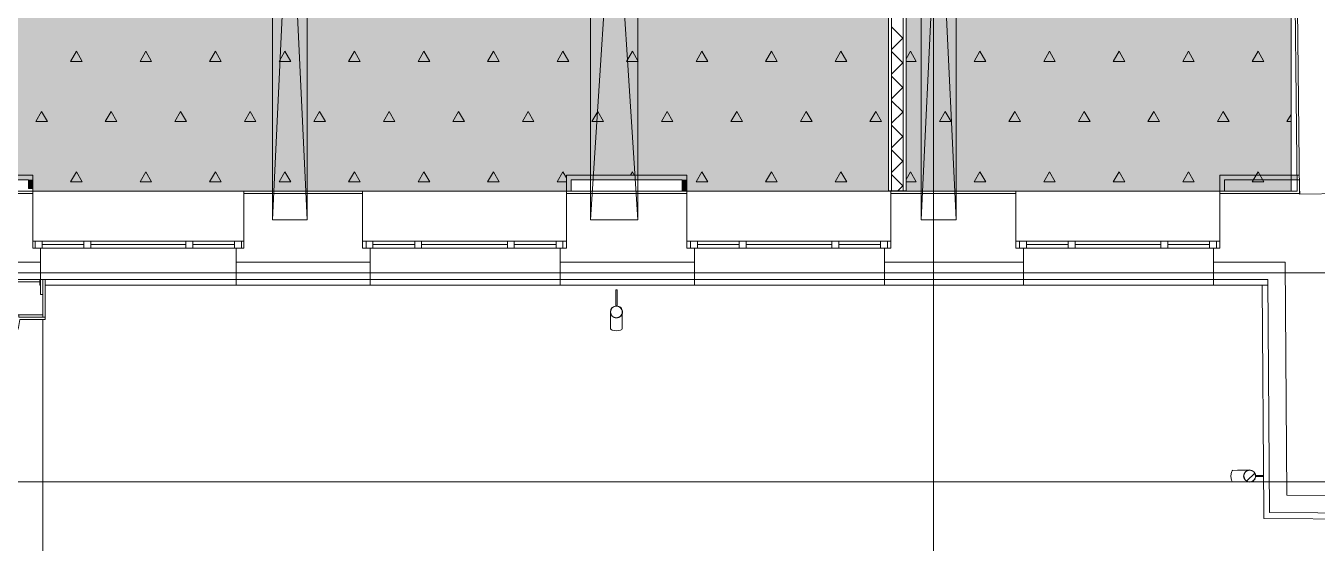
# Model space of a CAD drawing. Header units: millimetres. Extents: x -13069 to 207500, y -71366 to 56785.
# Drawn here: x 149590 to 160737, y 1443 to 5903 of the extents above; entities that cross this region are included whole.
import ezdxf

# ---------------------------------------------------------------- set-up
doc = ezdxf.new("R2010")
doc.units = ezdxf.units.MM
doc.layers.add('PDF _Подложка без мебели', color=7, linetype='Continuous')
doc.layers.add('PDF _Потолки', color=7, linetype='Continuous', lineweight=5, true_color=0x535353)
doc.layers.add('PDF _Ригели', color=7, linetype='Continuous', true_color=0x959595)

msp = doc.modelspace()

# ---------------------------------------------------------------- hatches: boundary and pattern name
at = {"layer": 'PDF _Потолки', "true_color": 0xcccccc, "transparency": 33554559}
for points in [[(149020.921, 10303.543), (150601.023, 10303.543), (150601.023, 10248.541), (157038.322, 10248.541), (157038.322, 4617.541), (157038.322, 4476.641), (155297.221, 4476.641), (155297.221, 4616.644), (154257.121, 4616.644), (154257.121, 4476.641), (149652.122, 4476.641), (149652.122, 4616.644), (149020.921, 4616.644)], [(157188.322, 4476.641), (157188.322, 10283.541), (160148.521, 10283.541), (160148.521, 9298.043), (160512.321, 9298.043), (160512.321, 4476.641)]]:
    msp.add_hatch(color=254, dxfattribs=at).paths.add_polyline_path(points)

# ---------------------------------------------------------------- linework, layer by layer
at = {"layer": 'PDF _Подложка без мебели', "lineweight": 18}
for points in [[(157426.622, -7031.659, -0.414190219), (157826.622, -7431.659, -0.4141845), (157426.622, -7831.659, -0.4141845), (157026.622, -7431.659, -0.414190219), (157426.622, -7031.659), (157426.622, 22991.241)], [(107330.522, 3773.339, -0.414186), (106930.522, 3373.339, -0.414279097), (106530.522, 3773.339, -0.414284722), (106930.522, 4173.339, -0.414191625), (107330.522, 3773.339), (169026.622, 3773.339)], [(148689.524, 3410.144, 0.414224513), (149115.025, 2984.643), (149184.623, 2990.344), (149252.525, 3007.44), (149316.52, 3035.443), (149375.224, 3073.443), (149426.823, 3120.642), (149470.024, 3175.64), (149503.624, 3236.944), (149526.719, 3302.941), (149538.725, 3371.844), (149757.225, 3371.844), (149757.225, 3391.845)], [(107330.522, 1973.339, -0.414186), (106930.522, 1573.339, -0.414279097), (106530.522, 1973.339, -0.414284722), (106930.522, 2373.339, -0.414191625), (107330.522, 1973.339), (169345.121, 1973.339)], [(160102.421, 2021.643, 0.412646035), (160154.423, 1970.043, 0.414662115), (160206.419, 2022.442, 0.411959962), (160154.423, 2074.041, 0.413952747), (160102.421, 2021.643)], [(160204.423, 2022.344, 0.412193558), (160154.423, 2072.039, 0.4140015), (160104.423, 2021.643, 0.412662788), (160154.423, 1972.039, 0.41473369), (160204.423, 2022.344)]]:
    msp.add_lwpolyline(points, format="xyb", dxfattribs=at)
for points in [[(159083.219, 10813.543), (159083.219, 11016.143), (160918.821, 11016.143), (160918.821, 10582.342), (160953.819, 10582.342), (160953.819, 11076.141), (159023.222, 11076.141), (159023.222, 10848.541), (158916.02, 10848.541), (158916.02, 10783.541), (160515.922, 10783.541), (160521.22, 10303.543), (160586.021, 4456.64), (159897.221, 4456.64), (159897.221, 4046.643), (159897.221, 3986.645), (159807.225, 3986.645), (159897.221, 3986.645), (159897.221, 4046.643), (159807.225, 4046.643), (159807.225, 3986.645)], [(159043.223, 10813.543), (160516.221, 10813.543), (160516.221, 10783.541), (160515.922, 10783.541), (160513.822, 10968.743), (160893.821, 10972.943), (160966.02, 4456.64), (160586.021, 4452.343), (160586.021, 4456.64), (160586.521, 4456.64), (160586.521, 4476.641), (160585.82, 4476.641)], [(158903.019, 10743.542), (158903.019, 10303.543), (158916.02, 10303.543), (158916.02, 10283.541), (160501.42, 10283.541), (160511.32, 9386.041), (160236.521, 9386.041), (160236.521, 10271.542), (160148.521, 10271.542), (160148.521, 9298.043), (160512.321, 9298.043), (160565.824, 4476.641), (159897.221, 4476.641), (158137.223, 4476.641)], [(157038.322, 10283.541), (157038.322, 4481.842), (157188.322, 4481.842), (157188.322, 10283.541)], [(157063.322, 10283.541), (157063.322, 4481.842)], [(157163.322, 10283.541), (157163.322, 4481.842)], [(157163.322, 5794.244), (157063.322, 5894.244)], [(157063.322, 5699.243), (157163.322, 5799.243)], [(157163.322, 5582.141), (157063.322, 5682.141)], [(157063.322, 5487.139), (157163.322, 5587.139)], [(157163.322, 5369.94), (157063.322, 5469.94)], [(157063.322, 5274.945), (157163.322, 5374.945)], [(157163.322, 5157.842), (157063.322, 5257.842)], [(157063.322, 5062.841), (157163.322, 5162.841)], [(157163.322, 4945.739), (157063.322, 5045.739)], [(157063.322, 4850.744), (157163.322, 4950.744)], [(157163.322, 4733.642), (157063.322, 4833.642)], [(157063.322, 4638.543), (157163.322, 4738.543)], [(148672.221, 4456.64), (148672.221, 4576.641), (149612.12, 4576.641), (149612.12, 4501.641), (149652.122, 4501.641)], [(152497.123, 4046.643), (152497.123, 3986.645), (152587.12, 3986.645), (152497.123, 3986.645), (152497.123, 4046.643), (152497.123, 4456.64), (152497.123, 4476.641), (151472.123, 4476.641), (149652.122, 4476.641), (149652.122, 4501.641), (149652.122, 4616.644), (149111.021, 4616.644), (149086.021, 4616.644)], [(152497.123, 4476.641), (154257.121, 4476.641), (154297.123, 4476.641), (154297.123, 4576.641), (155257.225, 4576.641), (155257.225, 4476.641)], [(155297.221, 4456.64), (155297.221, 4616.644), (154257.121, 4616.644), (154257.121, 4456.64)], [(157163.322, 4521.441), (157063.322, 4621.441)], [(160584.22, 4616.644), (159897.221, 4616.644), (159897.221, 4456.64)], [(159937.223, 4476.641), (159937.223, 4576.641), (160584.721, 4576.641)], [(149652.122, 4456.64), (149652.122, 4476.641), (148966.52, 4476.641), (148966.52, 4456.64)], [(151472.123, 4476.641), (151472.123, 4456.64), (151472.221, 4456.64)], [(154297.123, 4476.641), (155297.221, 4476.641), (157057.225, 4476.641)], [(157038.322, 4476.641), (157038.322, 4481.842)], [(158137.223, 4456.64), (158137.223, 4476.641), (157057.225, 4476.641), (157057.225, 4456.64)], [(157118.62, 4481.842), (157163.322, 4526.44)], [(157188.322, 4481.842), (157188.322, 4476.641)], [(148542.222, 3986.645), (148632.225, 3986.645), (148542.222, 3986.645), (148542.222, 4046.643), (148632.225, 4046.643), (148632.225, 3986.645), (148632.225, 4046.643), (148632.225, 4456.64), (149652.122, 4456.64), (149652.122, 4046.643), (149732.121, 4046.643), (149652.122, 4046.643), (149652.122, 3986.645), (149652.122, 4046.643)], [(152497.123, 4456.64), (151472.123, 4456.64), (151472.123, 4046.643), (151392.124, 4046.643), (151032.121, 4046.643), (150972.123, 4046.643), (150152.122, 4046.643), (150092.124, 4046.643), (149732.121, 4046.643), (149732.121, 3986.645), (150092.124, 3986.645), (150092.124, 4046.643), (150152.122, 4046.643), (150152.122, 3986.645), (150092.124, 3986.645), (150152.122, 3986.645), (150972.123, 3986.645), (150972.123, 4046.643), (151032.121, 4046.643), (151032.121, 3986.645), (150972.123, 3986.645), (151032.121, 3986.645), (151392.124, 3986.645), (151472.123, 3986.645), (151392.124, 3986.645), (151392.124, 4046.643), (151472.123, 4046.643), (151472.123, 3986.645), (151472.123, 4046.643)], [(155297.221, 4046.643), (155297.221, 3986.645), (155387.223, 3986.645), (155297.221, 3986.645), (155297.221, 4046.643), (155297.221, 4456.64), (154257.121, 4456.64), (154257.121, 4046.643), (154167.124, 4046.643), (153807.121, 4046.643), (153747.123, 4046.643), (153007.121, 4046.643), (152947.123, 4046.643), (153007.121, 4046.643), (153007.121, 3986.645), (153747.123, 3986.645), (153747.123, 4046.643), (153807.121, 4046.643), (153807.121, 3986.645), (153747.123, 3986.645), (153807.121, 3986.645), (154167.124, 3986.645), (154257.121, 3986.645), (154167.124, 3986.645), (154167.124, 4046.643), (154257.121, 4046.643), (154257.121, 3986.645), (154257.121, 4046.643)], [(158137.223, 4046.643), (158137.223, 3986.645), (158227.22, 3986.645), (158137.223, 3986.645), (158137.223, 4046.643), (158137.223, 4456.64), (157057.225, 4456.64), (157057.225, 4046.643), (156967.222, 4046.643), (156607.225, 4046.643), (156547.221, 4046.643), (155807.225, 4046.643), (155747.221, 4046.643), (155807.225, 4046.643), (155807.225, 3986.645), (156547.221, 3986.645), (156547.221, 4046.643), (156607.225, 4046.643), (156607.225, 3986.645), (156547.221, 3986.645), (156607.225, 3986.645), (156967.222, 3986.645), (157057.225, 3986.645), (156967.222, 3986.645), (156967.222, 4046.643), (157057.225, 4046.643), (157057.225, 3986.645), (157057.225, 4046.643)], [(149672.123, 4046.643), (149672.123, 3986.645)], [(150092.124, 4016.644), (149732.121, 4016.644)], [(150972.123, 4016.644), (150152.122, 4016.644)], [(151392.124, 4016.644), (151032.121, 4016.644)], [(151452.122, 4046.643), (151452.122, 3986.645)], [(152527.122, 4046.643), (152527.122, 3986.645)], [(152947.123, 4016.644), (152587.12, 4016.644)], [(153747.123, 4016.644), (153007.121, 4016.644)], [(154167.124, 4016.644), (153807.121, 4016.644)], [(154227.122, 4046.643), (154227.122, 3986.645)], [(155327.22, 4046.643), (155327.22, 3986.645)], [(155747.221, 4016.644), (155387.223, 4016.644)], [(156547.221, 4016.644), (155807.225, 4016.644)], [(156967.222, 4016.644), (156607.225, 4016.644)], [(157027.22, 4046.643), (157027.22, 3986.645)], [(158167.222, 4046.643), (158167.222, 3986.645)], [(158587.223, 4016.644), (158227.22, 4016.644)], [(158587.223, 4046.643), (158647.221, 4046.643)], [(159897.221, 4046.643), (159807.225, 4046.643), (159447.221, 4046.643), (159387.223, 4046.643), (158647.221, 4046.643), (158587.223, 4046.643)], [(158647.221, 4046.643), (158647.221, 3986.645)], [(159387.223, 4016.644), (158647.221, 4016.644)], [(159807.225, 4016.644), (159447.221, 4016.644)], [(159867.222, 4046.643), (159867.222, 3986.645)], [(149717.124, 3866.644), (148577.22, 3866.644), (148577.22, 3986.645)], [(149717.124, 3696.643), (149717.124, 3716.644), (149737.223, 3716.644), (149737.223, 3716.845), (149717.124, 3716.845), (149717.124, 3716.644), (148683.622, 3716.644), (148683.622, 3716.845), (149717.124, 3716.845), (149717.124, 3866.644), (149717.124, 3986.645)], [(149652.122, 3986.645), (149732.121, 3986.645)], [(149652.122, 3986.645), (149732.121, 3986.645)], [(149757.225, 3666.644), (151407.121, 3666.644), (152562.12, 3666.644), (152562.12, 3866.644), (152562.12, 3986.645)], [(152562.12, 3866.644), (151407.121, 3866.644), (151407.121, 3986.645)], [(154202.122, 3986.645), (154202.122, 3866.644), (155362.223, 3866.644), (155362.223, 3986.645)], [(157002.22, 3986.645), (157002.22, 3866.644), (158202.22, 3866.644), (158202.22, 3986.645)], [(159387.223, 3986.645), (158647.221, 3986.645)], [(159387.223, 3986.645), (159447.221, 3986.645)], [(159807.225, 3986.645), (159447.221, 3986.645)], [(159842.222, 3986.645), (159842.222, 3866.644), (160460.52, 3866.644), (160475.724, 1855.841), (163674.223, 1833.441), (163675.022, 1953.442)], [(151407.121, 3866.644), (151407.121, 3666.644)], [(152562.12, 3666.644), (154202.122, 3666.644), (155362.223, 3666.644), (155362.223, 3866.644)], [(154202.122, 3866.644), (154202.122, 3666.644)], [(155362.223, 3666.644), (157002.22, 3666.644), (158202.22, 3666.644), (158202.22, 3866.644)], [(157002.22, 3866.644), (157002.22, 3666.644)], [(159842.222, 3866.644), (159842.222, 3666.644)], [(157002.22, 3716.644), (155362.223, 3716.644), (154203.123, 3716.644), (154202.122, 3716.644), (152562.12, 3716.644), (151408.122, 3716.644), (151407.121, 3716.644), (149757.225, 3716.644), (149757.225, 3391.845), (149530.424, 3391.845), (149530.424, 3411.84)], [(149711.619, 3716.644), (149711.619, 3666.644), (149717.124, 3666.644)], [(149757.225, 3716.644), (149737.223, 3716.644), (149737.223, 3586.645)], [(158202.22, 3716.644), (157003.221, 3716.644), (157002.22, 3716.644), (158202.22, 3716.644), (159842.222, 3716.644), (160311.619, 3716.644), (160326.823, 1706.939), (163672.123, 1683.544), (163673.124, 1683.441)], [(158202.22, 3666.644), (159842.222, 3666.644), (160311.619, 3666.644), (160311.619, 3716.644), (159843.223, 3716.644), (159842.222, 3716.644)], [(154693.425, 3487.445), (154693.425, 3626.641), (154683.421, 3626.641), (154683.421, 3487.445)], [(160312.022, 3666.644), (160262.022, 3666.241), (160276.823, 1707.244), (160276.42, 1657.244), (163672.819, 1633.441), (165087.724, 1623.541)], [(149737.223, 3411.84), (149737.223, 3391.845)], [(149737.62, 643.139), (149737.62, 3371.844)], [(154638.42, 3290.441), (154638.42, 3332.94), (154638.42, 3338.641), (154638.42, 3344.244), (154638.42, 3349.743), (154638.42, 3355.145), (154638.42, 3360.345), (154638.42, 3365.545), (154638.42, 3370.544), (154638.42, 3375.445), (154638.42, 3380.242), (154638.42, 3384.844), (154638.42, 3389.343), (154638.42, 3393.64), (154638.42, 3397.741), (154638.42, 3401.641), (154638.42, 3405.444), (154638.42, 3408.941), (154638.42, 3412.341), (154638.42, 3415.545), (154638.42, 3418.444), (154638.42, 3421.24), (154638.42, 3423.541)], [(154738.42, 3423.541), (154738.42, 3422.344), (154738.42, 3419.641), (154738.42, 3416.741), (154738.42, 3413.745), (154738.42, 3410.443), (154738.42, 3406.939), (154738.42, 3403.24), (154738.42, 3399.34), (154738.42, 3395.342), (154738.42, 3391.143), (154738.42, 3386.743), (154738.42, 3382.141), (154738.42, 3377.441), (154738.42, 3372.644), (154738.42, 3367.645), (154738.42, 3362.542), (154738.42, 3357.342), (154738.42, 3351.94), (154738.42, 3346.545), (154738.42, 3340.942), (154738.42, 3335.345), (154738.42, 3332.94), (154738.42, 3290.441)], [(160007.92, 2070.941), (160050.419, 2071.24), (160056.12, 2071.24), (160061.619, 2071.343), (160067.124, 2071.343), (160072.52, 2071.343), (160077.824, 2071.441), (160083.024, 2071.441), (160088.023, 2071.545), (160092.924, 2071.545), (160097.721, 2071.545), (160102.323, 2071.643), (160106.724, 2071.643), (160111.021, 2071.643), (160115.123, 2071.74), (160119.12, 2071.74), (160122.819, 2071.74), (160126.42, 2071.844), (160129.82, 2071.844), (160132.92, 2071.844), (160135.923, 2071.844), (160138.725, 2071.844), (160141.02, 2071.942)], [(160197.819, 2045.843), (160131.12, 1979.144)], [(160274.424, 2027.941), (160205.223, 2027.343)], [(160205.32, 2017.34), (160274.424, 2017.944)], [(160141.819, 1971.942), (160140.519, 1971.942), (160137.822, 1971.844), (160135.02, 1971.844), (160131.919, 1971.844), (160128.624, 1971.844), (160125.12, 1971.74), (160121.421, 1971.74), (160117.619, 1971.74), (160113.523, 1971.74), (160109.324, 1971.643), (160104.924, 1971.643), (160100.419, 1971.643), (160095.719, 1971.545), (160090.824, 1971.545), (160085.82, 1971.441), (160080.723, 1971.441), (160075.523, 1971.441), (160070.121, 1971.343), (160064.72, 1971.343), (160059.123, 1971.24), (160053.52, 1971.24), (160051.121, 1971.24), (160008.622, 1970.941)]]:
    msp.add_lwpolyline(points, dxfattribs=at)
for points in [[(152587.12, 3986.645), (152587.12, 4046.643), (152497.123, 4046.643), (152587.12, 4046.643), (152947.123, 4046.643), (152947.123, 3986.645), (153007.121, 3986.645), (152947.123, 3986.645)], [(155387.223, 3986.645), (155387.223, 4046.643), (155297.221, 4046.643), (155387.223, 4046.643), (155747.221, 4046.643), (155747.221, 3986.645), (155807.225, 3986.645), (155747.221, 3986.645)], [(158227.22, 3986.645), (158227.22, 4046.643), (158137.223, 4046.643), (158227.22, 4046.643), (158587.223, 4046.643), (158587.223, 3986.645), (158647.221, 3986.645), (158587.223, 3986.645)], [(159387.223, 3986.645), (159387.223, 4046.643), (159447.221, 4046.643), (159447.221, 3986.645)], [(148683.622, 3696.643), (149717.124, 3696.643), (149717.124, 3586.645), (149737.223, 3586.645), (149737.223, 3411.84), (149513.92, 3411.84), (148716.124, 3411.84), (148683.622, 3411.84)]]:
    msp.add_lwpolyline(points, close=True, dxfattribs=at)
for points in [[(154740.422, 3436.645, 0.414681376), (154688.42, 3488.641, 0.413957316), (154636.424, 3436.645, 0.414681452), (154688.42, 3384.643, 0.415405095)], [(154638.42, 3436.645, 0.414779464), (154688.42, 3386.645, 0.41555775), (154738.42, 3436.645, 0.414780215), (154688.42, 3486.645, 0.4140015)]]:
    msp.add_lwpolyline(points, format="xyb", close=True, dxfattribs=at)
for points in [[(154688.42, 3275.042), (154660.82, 3275.042), (154638.42, 3281.939), (154638.42, 3290.441)], [(154738.42, 3290.441), (154738.42, 3281.939), (154716.124, 3275.042), (154688.42, 3275.042)], [(159993.141, 2021.021), (159992.931, 2048.724), (159999.66, 2071.072), (160008.259, 2071.137)], [(160009.015, 1971.14), (160000.416, 1971.075), (159993.35, 1993.422), (159993.141, 2021.021)], [(160102.421, 2021.643), (160102.421, 2021.74), (160102.421, 2021.844), (160102.421, 2022.039)], [(160104.423, 2021.643), (160104.423, 2021.74), (160104.423, 2021.844), (160104.423, 2022.039)], [(160204.423, 2022.344), (160204.423, 2022.241), (160204.423, 2022.143), (160204.423, 2022.039)], [(160206.419, 2022.442), (160206.419, 2022.241), (160206.419, 2022.143), (160206.419, 2022.039)]]:
    msp.add_open_spline(points, degree=3, dxfattribs=at)
at = {"layer": 'PDF _Подложка без мебели', "lineweight": 0, "transparency": 33554559}
for points in [[(148996.025, 4616.644), (149652.122, 4616.644), (148996.025, 4576.641), (149652.122, 4576.641)], [(149652.122, 4501.641), (149612.12, 4501.641), (149652.122, 4576.641), (149612.12, 4576.641)], [(154297.221, 4476.641), (154257.121, 4476.641), (154297.221, 4616.644), (154257.121, 4616.644)], [(154297.221, 4616.644), (155297.221, 4616.644), (154297.221, 4576.641), (155297.221, 4576.641)], [(155257.225, 4476.641), (155257.225, 4576.641), (155297.221, 4476.641), (155297.221, 4576.641)], [(159897.221, 4476.641), (159897.221, 4616.644), (159937.223, 4476.641), (159937.223, 4616.644)], [(159937.223, 4576.641), (159937.223, 4616.644), (160564.72, 4576.641), (160564.219, 4616.644)]]:
    msp.add_solid(points, dxfattribs=at)
at = {"layer": 'PDF _Потолки', "color": 7, "lineweight": 13}
for points in [[(149020.921, 10303.543), (149020.921, 4616.644), (149652.122, 4616.644), (149652.122, 4476.641), (154257.121, 4476.641), (154257.121, 4616.644), (155297.221, 4616.644), (155297.221, 4476.641), (157038.322, 4476.641), (157038.322, 4617.645), (157038.322, 10248.541), (150601.023, 10248.541), (150601.023, 10303.543)], [(157188.322, 4476.641), (160512.321, 4476.641), (160512.321, 9298.043), (160148.521, 9298.043), (160148.521, 10283.541), (157188.322, 10283.541)], [(150076.622, 5596.844), (149976.622, 5596.844), (150026.622, 5683.441)], [(150676.622, 5596.844), (150576.622, 5596.844), (150626.622, 5683.441)], [(151276.622, 5596.844), (151176.622, 5596.844), (151226.622, 5683.441)], [(151876.622, 5596.844), (151776.622, 5596.844), (151826.622, 5683.441)], [(152476.622, 5596.844), (152376.622, 5596.844), (152426.622, 5683.441)], [(153076.622, 5596.844), (152976.622, 5596.844), (153026.622, 5683.441)], [(153676.622, 5596.844), (153576.622, 5596.844), (153626.622, 5683.441)], [(154276.622, 5596.844), (154176.622, 5596.844), (154226.622, 5683.441)], [(154876.622, 5596.844), (154776.622, 5596.844), (154826.622, 5683.441)], [(155476.622, 5596.844), (155376.622, 5596.844), (155426.622, 5683.441)], [(156076.622, 5596.844), (155976.622, 5596.844), (156026.622, 5683.441)], [(156676.622, 5596.844), (156576.622, 5596.844), (156626.622, 5683.441)], [(157876.622, 5596.844), (157776.622, 5596.844), (157826.622, 5683.441)], [(158476.622, 5596.844), (158376.622, 5596.844), (158426.622, 5683.441)], [(159076.622, 5596.844), (158976.622, 5596.844), (159026.622, 5683.441)], [(159676.622, 5596.844), (159576.622, 5596.844), (159626.622, 5683.441)], [(160276.622, 5596.844), (160176.622, 5596.844), (160226.622, 5683.441)], [(149776.622, 5077.239), (149676.622, 5077.239), (149726.622, 5163.842)], [(150376.622, 5077.239), (150276.622, 5077.239), (150326.622, 5163.842)], [(150976.622, 5077.239), (150876.622, 5077.239), (150926.622, 5163.842)], [(151576.622, 5077.239), (151476.622, 5077.239), (151526.622, 5163.842)], [(152176.622, 5077.239), (152076.622, 5077.239), (152126.622, 5163.842)], [(152776.622, 5077.239), (152676.622, 5077.239), (152726.622, 5163.842)], [(153376.622, 5077.239), (153276.622, 5077.239), (153326.622, 5163.842)], [(153976.622, 5077.239), (153876.622, 5077.239), (153926.622, 5163.842)], [(154576.622, 5077.239), (154476.622, 5077.239), (154526.622, 5163.842)], [(155176.622, 5077.239), (155076.622, 5077.239), (155126.622, 5163.842)], [(155776.622, 5077.239), (155676.622, 5077.239), (155726.622, 5163.842)], [(156376.622, 5077.239), (156276.622, 5077.239), (156326.622, 5163.842)], [(156976.622, 5077.239), (156876.622, 5077.239), (156926.622, 5163.842)], [(157576.622, 5077.239), (157476.622, 5077.239), (157526.622, 5163.842)], [(158176.622, 5077.239), (158076.622, 5077.239), (158126.622, 5163.842)], [(158776.622, 5077.239), (158676.622, 5077.239), (158726.622, 5163.842)], [(159376.622, 5077.239), (159276.622, 5077.239), (159326.622, 5163.842)], [(159976.622, 5077.239), (159876.622, 5077.239), (159926.622, 5163.842)], [(150076.622, 4557.641), (149976.622, 4557.641), (150026.622, 4644.244)], [(150676.622, 4557.641), (150576.622, 4557.641), (150626.622, 4644.244)], [(151276.622, 4557.641), (151176.622, 4557.641), (151226.622, 4644.244)], [(151876.622, 4557.641), (151776.622, 4557.641), (151826.622, 4644.244)], [(152476.622, 4557.641), (152376.622, 4557.641), (152426.622, 4644.244)], [(153076.622, 4557.641), (152976.622, 4557.641), (153026.622, 4644.244)], [(153676.622, 4557.641), (153576.622, 4557.641), (153626.622, 4644.244)], [(155476.622, 4557.641), (155376.622, 4557.641), (155426.622, 4644.244)], [(156076.622, 4557.641), (155976.622, 4557.641), (156026.622, 4644.244)], [(156676.622, 4557.641), (156576.622, 4557.641), (156626.622, 4644.244)], [(157876.622, 4557.641), (157776.622, 4557.641), (157826.622, 4644.244)], [(158476.622, 4557.641), (158376.622, 4557.641), (158426.622, 4644.244)], [(159076.622, 4557.641), (158976.622, 4557.641), (159026.622, 4644.244)], [(159676.622, 4557.641), (159576.622, 4557.641), (159626.622, 4644.244)], [(160276.622, 4557.641), (160176.622, 4557.641), (160226.622, 4644.244)]]:
    msp.add_lwpolyline(points, close=True, dxfattribs=at)
for points in [[(157188.322, 5617.144), (157226.622, 5683.441), (157276.622, 5596.844), (157188.322, 5596.844)], [(160512.321, 5077.239), (160476.622, 5077.239), (160512.321, 5139.141)], [(154257.121, 4557.641), (154176.622, 4557.641), (154226.622, 4644.244), (154257.121, 4591.241)], [(154842.521, 4616.644), (154826.622, 4644.244), (154810.722, 4616.644)], [(157188.322, 4577.844), (157226.622, 4644.244), (157276.622, 4557.641), (157188.322, 4557.641)]]:
    msp.add_lwpolyline(points, dxfattribs=at)
at = {"layer": 'PDF _Ригели', "color": 7, "lineweight": 18}
for points in [[(157426.622, -2015.058), (157426.622, 22954.141)], [(108736.521, 3773.339), (161247.02, 3773.339)], [(108736.521, 1973.339), (169279.319, 1973.339)]]:
    msp.add_lwpolyline(points, dxfattribs=at)
at = {"layer": 'PDF _Ригели', "lineweight": 18}
for points in [[(151719.621, 10543.542), (152019.621, 10543.542), (152019.621, 4231.842), (151719.621, 4231.842)], [(154464.622, 10543.542), (154874.62, 10543.542), (154874.62, 4231.842), (154464.622, 4231.842)], [(157319.621, 10543.542), (157619.621, 10543.542), (157619.621, 4231.842), (157319.621, 4231.842)]]:
    msp.add_lwpolyline(points, close=True, dxfattribs=at)
for points in [[(152019.621, 10543.542), (151719.621, 4231.842)], [(151719.621, 10543.542), (152019.621, 4231.842)], [(154874.62, 10543.542), (154464.622, 4231.842)], [(154464.622, 10543.542), (154874.62, 4231.842)], [(157619.621, 10543.542), (157319.621, 4231.842)], [(157319.621, 10543.542), (157619.621, 4231.842)]]:
    msp.add_lwpolyline(points, dxfattribs=at)

doc.saveas('drawing.dxf')
